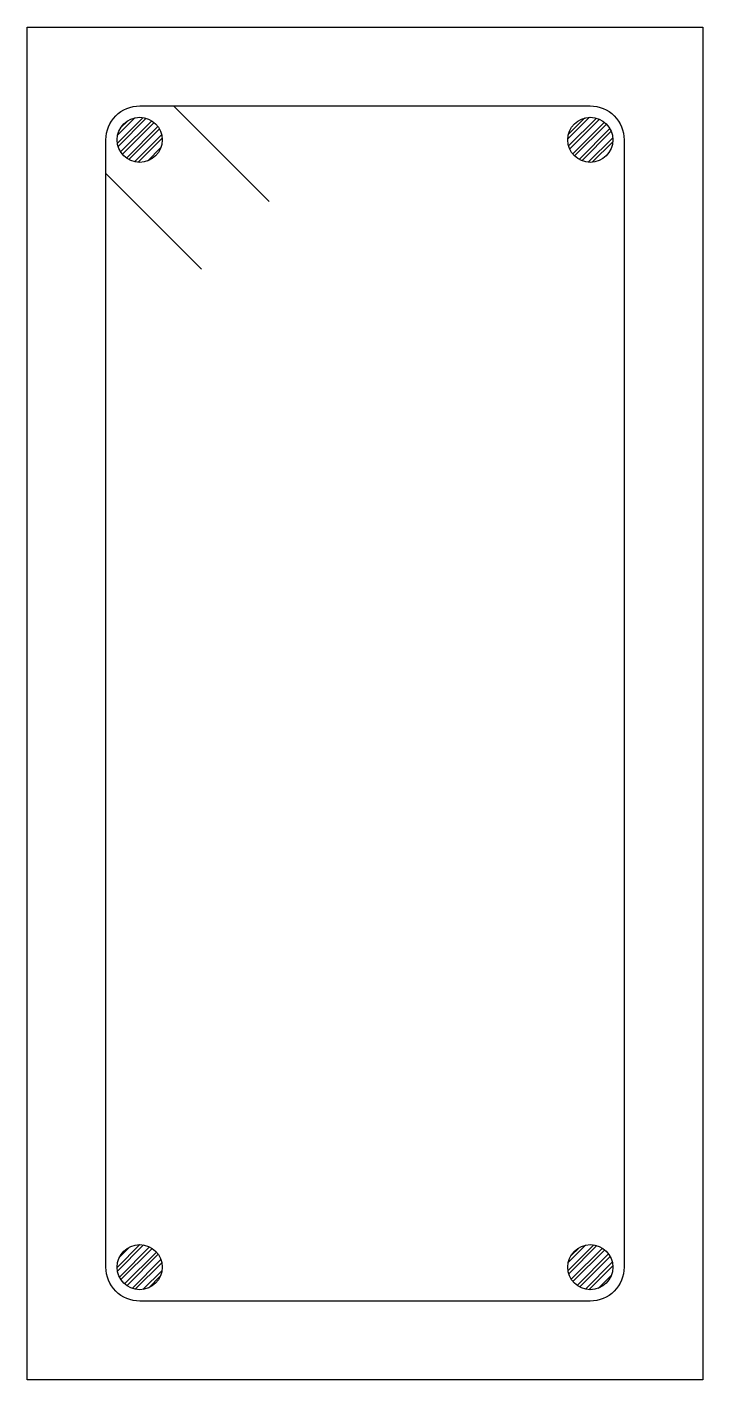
# Model space of a CAD drawing. Header units: metres. Extents: x -7.73 to -6.46, y 12.91 to 13.51.
# Drawn here: x -6.758 to -6.458, y 12.907 to 13.507 of the extents above; entities outside this region: 4.
import ezdxf

# ---------------------------------------------------------------- set-up
doc = ezdxf.new("R2010")
doc.units = ezdxf.units.M
doc.header["$MEASUREMENT"] = 0

msp = doc.modelspace()

# ---------------------------------------------------------------- hatches: boundary and pattern name
h = msp.add_hatch()
h.set_pattern_fill('ANSI32', color=256, scale=0.01)
h.paths.add_polyline_path([(-6.71789, 13.45747, 1), (-6.69789, 13.45747, 1)])
h = msp.add_hatch()
h.set_pattern_fill('ANSI32', color=256, scale=0.01)
h.paths.add_polyline_path([(-6.49789, 13.45747, 1), (-6.51789, 13.45747, 1)])
h.paths.add_polyline_path([(-6.49789, 12.95747, 1), (-6.51789, 12.95747, 1)])
h.paths.add_polyline_path([(-6.69789, 12.95747, 1), (-6.71789, 12.95747, 1)])

# ---------------------------------------------------------------- linework, layer by layer
for p, q in [((-7.72807, 13.50747), (-7.42807, 13.50747)), ((-7.72807, 12.90747), (-7.72807, 13.50747)), ((-7.42807, 13.50747), (-7.42807, 12.90747)), ((-6.69289, 13.47247), (-6.65047, 13.43005)), ((-6.72289, 13.44247), (-6.68047, 13.40005)), ((-7.42807, 12.90747), (-7.72807, 12.90747))]:
    msp.add_line(p, q)
msp.add_lwpolyline([(-6.75789, 13.50747), (-6.45789, 13.50747), (-6.45789, 12.90747), (-6.75789, 12.90747)], close=True)
msp.add_lwpolyline([(-6.50789, 13.47247, -0.414214), (-6.49289, 13.45747), (-6.49289, 12.95747, -0.414214), (-6.50789, 12.94247), (-6.70789, 12.94247, -0.414214), (-6.72289, 12.95747), (-6.72289, 13.45747, -0.414214), (-6.70789, 13.47247)], format="xyb", close=True)
for centre in [(-6.70789, 13.45747), (-6.50789, 13.45747), (-6.70789, 12.95747), (-6.50789, 12.95747)]:
    msp.add_circle(centre, 0.01)

doc.saveas('drawing.dxf')
